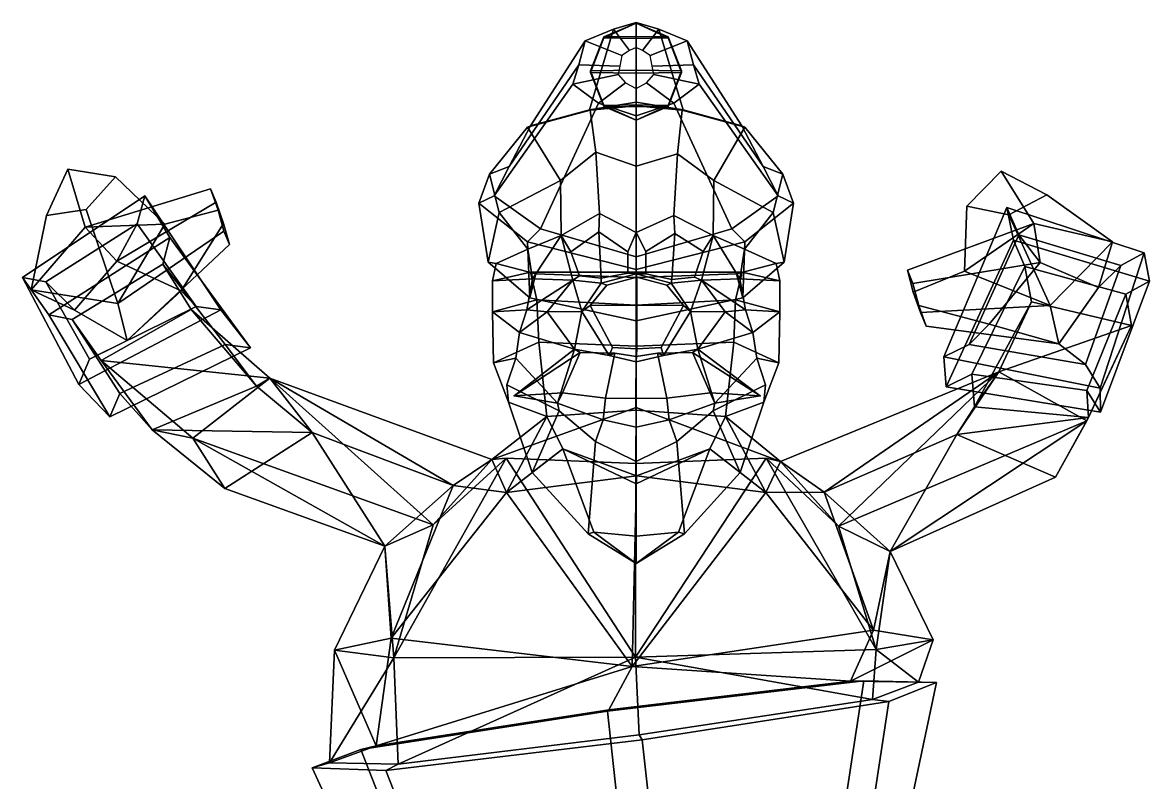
# Model space of a CAD drawing. Extents: x -261 to 215, y -164 to 349.
# Drawn here: x -260.9 to 215.3, y 27.6 to 349 of the extents above; entities that cross this region are included whole.
import ezdxf

# ---------------------------------------------------------------- set-up
doc = ezdxf.new("R2010")
doc.units = 0

msp = doc.modelspace()

# ---------------------------------------------------------------- linework, layer by layer
for p in [(-53.207054, 191.078064, 96.495125), (50.799515, 191.078064, 96.495125)]:
    msp.add_point(p)
for points in [[(-1.607491, 315.291687, 85.20903), (-1.635485, 348.95575, 23.570042), (-11.261992, 346.087585, 21.577217), (-21.395754, 311.979828, 78.552315)], [(-1.67733, 343.090424, -31.330803), (-1.677327, 348.654022, -46.427982), (-15.28622, 342.872681, -38.791862)], [(-15.28622, 342.872681, -38.791862), (-1.677327, 348.654022, -46.427982), (-15.286216, 342.437225, -53.713974)], [(-1.677327, 348.654022, -46.427982), (-1.677324, 342.219482, -61.175091), (-15.286216, 342.437225, -53.713974)], [(-1.687316, 338.394684, -36.929516), (-4.382738, 337.131561, -36.899464), (-11.261992, 346.087585, 21.577217), (-1.635485, 348.95575, 23.570042)], [(-1.687316, 338.394684, -36.929516), (-1.635485, 348.95575, 23.570042), (7.991022, 346.087585, 21.577219), (1.008106, 337.131561, -36.899464)], [(-1.67733, 343.090424, -31.330803), (11.931594, 342.872681, -38.791855), (-1.677327, 348.654022, -46.427982)], [(-1.677327, 348.654022, -46.427982), (11.931598, 342.437225, -53.71397), (-1.677324, 342.219482, -61.175091)], [(11.931594, 342.872681, -38.791855), (11.931598, 342.437225, -53.71397), (-1.677327, 348.654022, -46.427982)], [(-1.607491, 315.291687, 85.20903), (18.180769, 311.979828, 78.552322), (7.991022, 346.087585, 21.577219), (-1.635485, 348.95575, 23.570042)], [(-46.256058, 305.265472, 67.455788), (-21.395754, 311.979828, 78.552315), (-11.261992, 346.087585, 21.577217), (-23.192352, 341.173004, 18.162502)], [(-4.382738, 337.131561, -36.899464), (-7.723238, 334.967163, -36.847965), (-23.192352, 341.173004, 18.162502), (-11.261992, 346.087585, 21.577217)], [(-1.677332, 328.787781, -24.727221), (-1.67733, 343.090424, -31.330803), (-15.28622, 342.872681, -38.791862), (-20.923227, 328.479858, -35.278732)], [(-20.923227, 328.479858, -35.278732), (-15.28622, 342.872681, -38.791862), (-15.286216, 342.437225, -53.713974), (-20.923223, 327.864014, -56.38187)], [(-1.677332, 328.787781, -24.727221), (17.568565, 328.479858, -35.278725), (11.931594, 342.872681, -38.791855), (-1.67733, 343.090424, -31.330803)], [(1.008106, 337.131561, -36.899464), (7.991022, 346.087585, 21.577219), (19.921379, 341.172974, 18.162506), (4.348607, 334.967163, -36.847961)], [(43.041084, 305.265472, 67.455788), (19.921379, 341.172974, 18.162506), (7.991022, 346.087585, 21.577219), (18.180769, 311.979828, 78.552322)], [(17.568565, 328.479858, -35.278725), (17.568569, 327.864014, -56.381859), (11.931598, 342.437225, -53.71397), (11.931594, 342.872681, -38.791855)], [(-55.296593, 288.023102, 45.074879), (-46.256058, 305.265472, 67.455788), (-23.192352, 341.173004, 18.162502), (-25.870979, 331.050537, 11.129338)], [(-7.723238, 334.967163, -36.847965), (-8.473255, 330.509247, -36.741871), (-25.870979, 331.050537, 11.129338), (-23.192352, 341.173004, 18.162502)], [(-15.286216, 342.437225, -53.713974), (-1.677324, 342.219482, -61.175091), (-1.677322, 327.556091, -66.933403), (-20.923223, 327.864014, -56.38187)], [(11.931598, 342.437225, -53.71397), (17.568569, 327.864014, -56.381859), (-1.677322, 327.556091, -66.933403), (-1.677324, 342.219482, -61.175091)], [(4.348607, 334.967163, -36.847961), (19.921379, 341.172974, 18.162506), (22.600004, 331.050537, 11.129344), (5.09862, 330.509247, -36.741867)], [(52.081612, 288.023102, 45.074883), (22.600004, 331.050537, 11.129344), (19.921379, 341.172974, 18.162506), (43.041084, 305.265472, 67.455788)], [(-61.566532, 275.688202, 25.41848), (-55.296593, 288.023102, 45.074879), (-25.870979, 331.050537, 11.129338), (-28.323338, 322.885345, 5.456089)], [(-8.473255, 330.509247, -36.741871), (-9.159915, 326.9133, -36.656288), (-28.323338, 322.885345, 5.456089), (-25.870979, 331.050537, 11.129338)], [(-1.677332, 328.787781, -24.727221), (-20.923227, 328.479858, -35.278732), (-15.28622, 313.906647, -37.94656), (-1.67733, 314.124359, -30.4855)], [(-1.677332, 328.787781, -24.727221), (-1.67733, 314.124359, -30.4855), (11.931592, 313.906647, -37.946556), (17.568565, 328.479858, -35.278725)], [(5.09862, 330.509247, -36.741867), (22.600004, 331.050537, 11.129344), (25.052366, 322.885315, 5.456096), (5.785282, 326.9133, -36.656284)], [(58.351551, 275.688202, 25.418482), (25.052366, 322.885315, 5.456096), (22.600004, 331.050537, 11.129344), (52.081612, 288.023102, 45.074883)], [(-9.159915, 326.9133, -36.656288), (-6.158971, 323.398193, -36.572605), (-17.605677, 314.903625, -0.089629), (-28.323338, 322.885345, 5.456089)], [(-20.923227, 328.479858, -35.278732), (-20.923223, 327.864014, -56.38187), (-15.286216, 313.471191, -52.868675), (-15.28622, 313.906647, -37.94656)], [(-15.286216, 313.471191, -52.868675), (-20.923223, 327.864014, -56.38187), (-1.677322, 327.556091, -66.933403), (-1.677323, 313.253448, -60.329788)], [(11.931596, 313.471161, -52.868668), (-1.677323, 313.253448, -60.329788), (-1.677322, 327.556091, -66.933403), (17.568569, 327.864014, -56.381859)], [(5.785282, 326.9133, -36.656284), (25.052366, 322.885315, 5.456096), (14.334697, 314.903625, -0.089625), (2.784334, 323.398163, -36.572601)], [(17.568565, 328.479858, -35.278725), (11.931592, 313.906647, -37.946556), (11.931596, 313.471161, -52.868668), (17.568569, 327.864014, -56.381859)], [(-41.978619, 261.728729, 8.920166), (-61.566532, 275.688202, 25.41848), (-28.323338, 322.885345, 5.456089), (-17.605677, 314.903625, -0.089629)], [(-6.158971, 323.398193, -36.572605), (-1.687319, 321.03006, -36.516258), (-1.635491, 309.526459, -3.825747), (-17.605677, 314.903625, -0.089629)], [(2.784334, 323.398163, -36.572601), (14.334697, 314.903625, -0.089625), (-1.635491, 309.526459, -3.825747), (-1.687319, 321.03006, -36.516258)], [(38.76363, 261.728729, 8.920168), (14.334697, 314.903625, -0.089625), (25.052366, 322.885315, 5.456096), (58.351551, 275.688202, 25.418482)], [(-1.607494, 249.870544, -6.57262), (-41.978619, 261.728729, 8.920166), (-17.605677, 314.903625, -0.089629), (-1.635491, 309.526459, -3.825747)], [(-1.607491, 313.696472, 89.845932), (-1.607491, 315.291687, 85.20903), (-21.395754, 311.979828, 78.552315), (-21.00709, 311.903076, 83.95163)], [(-1.607494, 249.870544, -6.57262), (-1.635491, 309.526459, -3.825747), (14.334697, 314.903625, -0.089625), (38.76363, 261.728729, 8.920168)], [(-1.607491, 313.696472, 89.845932), (17.792105, 311.903076, 83.95163), (18.180769, 311.979828, 78.552322), (-1.607491, 315.291687, 85.20903)], [(-21.00709, 311.903076, 83.95163), (-21.395754, 311.979828, 78.552315), (-46.256058, 305.265472, 67.455788), (-47.498413, 304.684235, 72.757408)], [(-18.650265, 294.154938, 96.418343), (-21.00709, 311.903076, 83.95163), (-47.498413, 304.684235, 72.757408), (-33.591, 282.113525, 89.597176)], [(-1.607493, 288.25119, 103.65435), (-1.607491, 313.696472, 89.845932), (-21.00709, 311.903076, 83.95163), (-18.650265, 294.154938, 96.418343)], [(-1.67733, 314.124359, -30.4855), (-15.28622, 313.906647, -37.94656), (-1.677336, 307.689819, -45.232548)], [(-15.28622, 313.906647, -37.94656), (-15.286216, 313.471191, -52.868675), (-1.677336, 307.689819, -45.232548)], [(-1.677336, 307.689819, -45.232548), (-15.286216, 313.471191, -52.868675), (-1.677323, 313.253448, -60.329788)], [(-1.67733, 314.124359, -30.4855), (-1.677336, 307.689819, -45.232548), (11.931592, 313.906647, -37.946556)], [(11.931592, 313.906647, -37.946556), (-1.677336, 307.689819, -45.232548), (11.931596, 313.471161, -52.868668)], [(-1.677336, 307.689819, -45.232548), (-1.677323, 313.253448, -60.329788), (11.931596, 313.471161, -52.868668)], [(-1.607493, 288.25119, 103.65435), (15.839004, 293.448029, 96.80854), (17.792105, 311.903076, 83.95163), (-1.607491, 313.696472, 89.845932)], [(15.839004, 293.448029, 96.80854), (31.248055, 282.113525, 89.597183), (44.283432, 304.684235, 72.757408), (17.792105, 311.903076, 83.95163)], [(17.792105, 311.903076, 83.95163), (44.283432, 304.684235, 72.757408), (43.041084, 305.265472, 67.455788), (18.180769, 311.979828, 78.552322)], [(-47.498413, 304.684235, 72.757408), (-46.256058, 305.265472, 67.455788), (-55.296593, 288.023102, 45.074879), (-63.595272, 284.885712, 48.007202)], [(44.283432, 304.684235, 72.757408), (60.380287, 284.885712, 48.007202), (52.081612, 288.023102, 45.074883), (43.041084, 305.265472, 67.455788)], [(-33.591, 282.113525, 89.597176), (-47.498413, 304.684235, 72.757408), (-63.595272, 284.885712, 48.007202), (-59.548206, 268.586212, 75.290634)], [(31.248055, 282.113525, 89.597183), (56.333229, 268.586182, 75.290634), (60.380287, 284.885712, 48.007202), (44.283432, 304.684235, 72.757408)], [(-18.650265, 294.154938, 96.418343), (-33.591, 282.113525, 89.597176), (-33.29829, 258.851166, 93.899803), (-17.081573, 268.143036, 104.911102)], [(-1.607493, 288.25119, 103.65435), (-18.650265, 294.154938, 96.418343), (-17.081573, 268.143036, 104.911102), (-1.607494, 260.212097, 107.673866)], [(-1.607493, 288.25119, 103.65435), (-1.607494, 260.212097, 107.673866), (14.270308, 267.355713, 104.989143), (15.839004, 293.448029, 96.80854)], [(15.839004, 293.448029, 96.80854), (14.270308, 267.355713, 104.989143), (30.955339, 258.851166, 93.899803), (31.248055, 282.113525, 89.597183)], [(-250.772446, 267.370087, 190.5224), (-241.706635, 286.89502, 194.007141), (-234.457138, 262.474945, 129.805176), (-257.215027, 235.973236, 139.765213)], [(-234.067642, 269.937378, 206.698273), (-221.658844, 283.670807, 201.076935), (-241.706635, 286.89502, 194.007141), (-250.772446, 267.370087, 190.5224)], [(-221.658844, 283.670807, 201.076935), (-200.727966, 263.654938, 154.577103), (-234.457138, 262.474945, 129.805176), (-241.706635, 286.89502, 194.007141)], [(-63.595272, 284.885712, 48.007202), (-55.296593, 288.023102, 45.074879), (-61.566532, 275.688202, 25.41848), (-68.120956, 272.594635, 25.232134)], [(60.380287, 284.885712, 48.007202), (64.905983, 272.594635, 25.232136), (58.351551, 275.688202, 25.418482), (52.081612, 288.023102, 45.074883)], [(138.105606, 271.270111, 196.619034), (152.600128, 286.12149, 190.99437), (166.407867, 263.908936, 127.066765), (137.067917, 243.859528, 149.200165)], [(155.82338, 267.67749, 203.500778), (171.844696, 276.126007, 188.694031), (152.600128, 286.12149, 190.99437), (138.105606, 271.270111, 196.619034)], [(171.844696, 276.126007, 188.694031), (199.722305, 256.281494, 139.372635), (166.407867, 263.908936, 127.066765), (152.600128, 286.12149, 190.99437)], [(-234.067642, 269.937378, 206.698273), (-220.604095, 230.175842, 151.957748), (-200.727966, 263.654938, 154.577103), (-221.658844, 283.670807, 201.076935)], [(-59.548206, 268.586212, 75.290634), (-63.595272, 284.885712, 48.007202), (-68.120956, 272.594635, 25.232134), (-64.121628, 247.587646, 43.795376)], [(-47.382668, 253.053009, 78.003784), (-33.29829, 258.851166, 93.899803), (-33.591, 282.113525, 89.597176), (-59.548206, 268.586212, 75.290634)], [(44.167683, 253.053009, 78.003784), (56.333229, 268.586182, 75.290634), (31.248055, 282.113525, 89.597183), (30.955339, 258.851166, 93.899803)], [(56.333229, 268.586182, 75.290634), (60.906643, 247.587646, 43.79538), (64.905983, 272.594635, 25.232136), (60.380287, 284.885712, 48.007202)], [(-181.441071, 278.672424, 150.72084), (-179.028564, 273.043823, 139.320786), (-221.002762, 248.086121, 99.241692), (-234.457138, 262.474945, 129.805176)], [(-178.224945, 269.635925, 156.82724), (-181.441071, 278.672424, 150.72084), (-234.457138, 262.474945, 129.805176), (-200.727966, 263.654938, 154.577103)], [(-178.224945, 269.635925, 156.82724), (-175.926819, 263.959564, 145.405884), (-179.028564, 273.043823, 139.320786), (-181.441071, 278.672424, 150.72084)], [(-260.914673, 241.185974, 93.237396), (-209.190613, 275.658447, 94.024765), (-198.624069, 258.070068, 68.95565), (-249.844559, 225.339966, 66.34182)], [(-260.914673, 241.185974, 93.237396), (-251.092758, 239.303589, 98.690399), (-212.45665, 263.774719, 99.804138), (-209.190613, 275.658447, 94.024765)], [(-175.926819, 263.959564, 145.405884), (-193.914291, 235.437195, 114.631218), (-221.002762, 248.086121, 99.241692), (-179.028564, 273.043823, 139.320786)], [(-177.091705, 227.414154, 138.383118), (-209.190613, 275.658447, 94.024765), (-212.45665, 263.774719, 99.804138), (-187.590515, 228.870392, 132.891708)], [(-164.652054, 211.34314, 112.225159), (-198.624069, 258.070068, 68.95565), (-209.190613, 275.658447, 94.024765), (-177.091705, 227.414154, 138.383118)], [(-68.120956, 272.594635, 25.232134), (-61.566532, 275.688202, 25.41848), (-41.978619, 261.728729, 8.920166), (-47.507336, 256.268127, 7.583921)], [(-64.121628, 247.587646, 43.795376), (-68.120956, 272.594635, 25.232134), (-47.507336, 256.268127, 7.583921), (-46.612011, 232.552307, 22.223032)], [(64.905983, 272.594635, 25.232136), (44.292351, 256.268127, 7.583923), (38.76363, 261.728729, 8.920168), (58.351551, 275.688202, 25.418482)], [(60.906643, 247.587646, 43.79538), (43.397022, 232.552307, 22.223034), (44.292351, 256.268127, 7.583923), (64.905983, 272.594635, 25.232136)], [(155.82338, 267.67749, 203.500778), (173.251831, 229.250549, 148.926102), (199.722305, 256.281494, 139.372635), (171.844696, 276.126007, 188.694031)], [(-234.067642, 269.937378, 206.698273), (-250.772446, 267.370087, 190.5224), (-257.215027, 235.973236, 139.765213), (-220.604095, 230.175842, 151.957748)], [(-175.852051, 260.690399, 162.742264), (-178.224945, 269.635925, 156.82724), (-200.727966, 263.654938, 154.577103), (-220.604095, 230.175842, 151.957748)], [(-175.852051, 260.690399, 162.742264), (-173.442993, 255.040894, 151.306839), (-175.926819, 263.959564, 145.405884), (-178.224945, 269.635925, 156.82724)], [(-59.548206, 268.586212, 75.290634), (-64.121628, 247.587646, 43.795376), (-60.816082, 247.019226, 42.180279), (-47.382668, 253.053009, 78.003784)], [(-17.340424, 260.410583, 104.469688), (-17.081573, 268.143036, 104.911102), (-33.29829, 258.851166, 93.899803), (-29.277555, 252.04187, 94.654114)], [(-17.340424, 260.410583, 104.469688), (-5.192549, 252.038696, 106.095718), (-1.607494, 260.212097, 107.673866), (-17.081573, 268.143036, 104.911102)], [(14.77718, 259.715454, 104.268639), (14.270308, 267.355713, 104.989143), (-1.607494, 260.212097, 107.673866), (2.430698, 252.157959, 106.276031)], [(14.77718, 259.715454, 104.268639), (26.696524, 252.161377, 92.15062), (30.955339, 258.851166, 93.899803), (14.270308, 267.355713, 104.989143)], [(56.333229, 268.586182, 75.290634), (44.167683, 253.053009, 78.003784), (57.601105, 247.019226, 42.180279), (60.906643, 247.587646, 43.79538)], [(129.329193, 194.915771, 97.83857), (128.415451, 207.620972, 128.416412), (155.075546, 270.792114, 103.433228), (157.858353, 256.898254, 74.301117)], [(128.415451, 207.620972, 128.416412), (139.044449, 212.840088, 126.904282), (160.103943, 259.174683, 108.437424), (155.075546, 270.792114, 103.433228)], [(155.82338, 267.67749, 203.500778), (138.105606, 271.270111, 196.619034), (137.067917, 243.859528, 149.200165), (173.251831, 229.250549, 148.926102)], [(212.978424, 251.593079, 115.391624), (215.273788, 239.606323, 84.600967), (157.858353, 256.898254, 74.301117), (155.075546, 270.792114, 103.433228)], [(212.978424, 251.593079, 115.391624), (155.075546, 270.792114, 103.433228), (160.103943, 259.174683, 108.437424), (203.1073, 246.152283, 117.037018)], [(-257.215027, 235.973236, 139.765213), (-234.457138, 262.474945, 129.805176), (-221.002762, 248.086121, 99.241692), (-238.923248, 227.390778, 105.703262)], [(-238.923248, 227.390778, 105.703262), (-221.002762, 248.086121, 99.241692), (-212.45665, 263.774719, 99.804138), (-251.092758, 239.303589, 98.690399)], [(-193.914291, 235.437195, 114.631218), (-187.590515, 228.870392, 132.891708), (-212.45665, 263.774719, 99.804138), (-221.002762, 248.086121, 99.241692)], [(-173.442993, 255.040894, 151.306839), (-216.640396, 214.551147, 119.91449), (-193.914291, 235.437195, 114.631218), (-175.926819, 263.959564, 145.405884)], [(112.983742, 244.278015, 143.529404), (166.407867, 263.908936, 127.066765), (169.045822, 247.50238, 98.170532), (115.3228, 238.624725, 132.126297)], [(115.428856, 234.982056, 149.603577), (137.067917, 243.859528, 149.200165), (166.407867, 263.908936, 127.066765), (112.983742, 244.278015, 143.529404)], [(199.722305, 256.281494, 139.372635), (193.802719, 236.969604, 110.076721), (169.045822, 247.50238, 98.170532), (166.407867, 263.908936, 127.066765)], [(-249.844559, 225.339966, 66.34182), (-198.624069, 258.070068, 68.95565), (-201.67067, 246.716125, 74.509766), (-239.888657, 223.394135, 71.892151)], [(-175.852051, 260.690399, 162.742264), (-220.604095, 230.175842, 151.957748), (-216.640396, 214.551147, 119.91449), (-173.442993, 255.040894, 151.306839)], [(-164.652054, 211.34314, 112.225159), (-175.348892, 212.790466, 106.65226), (-201.67067, 246.716125, 74.509766), (-198.624069, 258.070068, 68.95565)], [(-47.507336, 256.268127, 7.583921), (-41.978619, 261.728729, 8.920166), (-1.607494, 249.870544, -6.57262), (-1.607494, 244.505341, -8.810516)], [(-45.409916, 240.57196, 78.655991), (-33.29829, 258.851166, 93.899803), (-47.382668, 253.053009, 78.003784)], [(-28.368025, 240.011353, 98.549278), (-33.29829, 258.851166, 93.899803), (-45.409916, 240.57196, 78.655991)], [(-25.530554, 241.852051, 97.547935), (-29.277555, 252.04187, 94.654114), (-33.29829, 258.851166, 93.899803), (-28.368025, 240.011353, 98.549278)], [(-16.441067, 240.91748, 102.64016), (-17.340424, 260.410583, 104.469688), (-29.277555, 252.04187, 94.654114), (-25.530554, 241.852051, 97.547935)], [(-5.192549, 252.038696, 106.095718), (-17.340424, 260.410583, 104.469688), (-16.441067, 240.91748, 102.64016), (-5.192549, 242.921448, 106.939919)], [(-5.192549, 242.921448, 106.939919), (-1.607494, 242.674011, 110.144325), (-1.607494, 260.212097, 107.673866), (-5.192549, 252.038696, 106.095718)], [(44.292351, 256.268127, 7.583923), (-1.607494, 244.505341, -8.810516), (-1.607494, 249.870544, -6.57262), (38.76363, 261.728729, 8.920168)], [(2.430698, 242.653351, 107.318275), (2.430698, 252.157959, 106.276031), (-1.607494, 260.212097, 107.673866), (-1.607494, 242.674011, 110.144325)], [(2.430698, 252.157959, 106.276031), (2.430698, 242.653351, 107.318275), (13.460166, 240.305115, 102.009949), (14.77718, 259.715454, 104.268639)], [(13.460166, 240.305115, 102.009949), (23.02249, 241.301147, 95.723228), (26.696524, 252.161377, 92.15062), (14.77718, 259.715454, 104.268639)], [(23.02249, 241.301147, 95.723228), (26.025074, 240.011353, 98.549278), (30.955339, 258.851166, 93.899803), (26.696524, 252.161377, 92.15062)], [(26.025074, 240.011353, 98.549278), (42.194927, 240.57196, 78.655991), (30.955339, 258.851166, 93.899803)], [(42.194927, 240.57196, 78.655991), (44.167683, 253.053009, 78.003784), (30.955339, 258.851166, 93.899803)], [(147.562515, 221.404846, 108.14222), (169.045822, 247.50238, 98.170532), (160.103943, 259.174683, 108.437424), (139.044449, 212.840088, 126.904282)], [(193.802719, 236.969604, 110.076721), (203.1073, 246.152283, 117.037018), (160.103943, 259.174683, 108.437424), (169.045822, 247.50238, 98.170532)], [(-47.382668, 253.053009, 78.003784), (-60.816082, 247.019226, 42.180279), (-62.320492, 239.755798, 42.462151), (-45.409916, 240.57196, 78.655991)], [(-46.612011, 232.552307, 22.223032), (-47.507336, 256.268127, 7.583921), (-1.607494, 244.505341, -8.810516), (-1.607496, 222.74881, 5.054712)], [(43.397022, 232.552307, 22.223034), (-1.607496, 222.74881, 5.054712), (-1.607494, 244.505341, -8.810516), (44.292351, 256.268127, 7.583923)], [(44.167683, 253.053009, 78.003784), (42.194927, 240.57196, 78.655991), (59.105507, 239.755798, 42.462151), (57.601105, 247.019226, 42.180279)], [(129.329193, 194.915771, 97.83857), (157.858353, 256.898254, 74.301117), (162.586411, 245.77301, 79.088295), (140.163742, 200.194275, 96.314072)], [(215.273788, 239.606323, 84.600967), (205.273285, 234.050781, 86.285583), (162.586411, 245.77301, 79.088295), (157.858353, 256.898254, 74.301117)], [(173.251831, 229.250549, 148.926102), (176.97995, 213.157959, 119.986633), (193.802719, 236.969604, 110.076721), (199.722305, 256.281494, 139.372635)], [(194.447159, 194.395172, 138.527847), (212.978424, 251.593079, 115.391624), (203.1073, 246.152283, 117.037018), (188.233963, 204.302734, 134.150284)], [(194.641937, 184.257996, 105.895721), (215.273788, 239.606323, 84.600967), (212.978424, 251.593079, 115.391624), (194.447159, 194.395172, 138.527847)], [(-239.888657, 223.394135, 71.892151), (-201.67067, 246.716125, 74.509766), (-189.61937, 227.656189, 46.247921), (-227.669678, 206.043518, 42.666447)], [(-189.61937, 227.656189, 46.247921), (-201.67067, 246.716125, 74.509766), (-175.348892, 212.790466, 106.65226), (-161.998383, 195.253967, 78.035965)], [(-64.121628, 247.587646, 43.795376), (-46.612011, 232.552307, 22.223032), (-44.025879, 242.679749, 16.649319), (-60.816082, 247.019226, 42.180279)], [(-62.342274, 226.56189, 44.641083), (-62.320492, 239.755798, 42.462151), (-46.338242, 243.435181, 12.67251), (-43.593464, 231.738129, 11.188781)], [(-62.320492, 239.755798, 42.462151), (-60.816082, 247.019226, 42.180279), (-44.025879, 242.679749, 16.649319), (-46.338242, 243.435181, 12.67251)], [(-46.338242, 243.435181, 12.67251), (-44.025879, 242.679749, 16.649319), (-1.607494, 241.091125, -0.101301), (-1.607494, 243.361023, -2.405132)], [(-43.593464, 231.738129, 11.188781), (-46.338242, 243.435181, 12.67251), (-1.607494, 243.361023, -2.405132), (-1.607494, 229.484802, -0.945824)], [(-16.441067, 240.91748, 102.64016), (-16.408175, 238.730438, 104.835991), (-1.607494, 242.674011, 110.144325), (-5.192549, 242.921448, 106.939919)], [(43.123253, 243.435181, 12.67251), (-1.607494, 243.361023, -2.405132), (-1.607494, 241.091125, -0.101301), (40.810898, 242.679718, 16.649319)], [(40.378479, 231.738129, 11.188781), (-1.607494, 229.484802, -0.945824), (-1.607494, 243.361023, -2.405132), (43.123253, 243.435181, 12.67251)], [(59.127293, 226.56189, 44.641083), (40.378479, 231.738129, 11.188781), (43.123253, 243.435181, 12.67251), (59.105507, 239.755798, 42.462151)], [(60.906643, 247.587646, 43.79538), (57.601105, 247.019226, 42.180279), (40.810898, 242.679718, 16.649319), (43.397022, 232.552307, 22.223034)], [(59.105507, 239.755798, 42.462151), (43.123253, 243.435181, 12.67251), (40.810898, 242.679718, 16.649319), (57.601105, 247.019226, 42.180279)], [(115.428856, 234.982056, 149.603577), (112.983742, 244.278015, 143.529404), (115.3228, 238.624725, 132.126297), (117.889137, 229.360229, 138.188995)], [(117.889137, 229.360229, 138.188995), (115.3228, 238.624725, 132.126297), (169.045822, 247.50238, 98.170532), (147.562515, 221.404846, 108.14222)], [(118.502647, 226.2724, 155.547897), (173.251831, 229.250549, 148.926102), (137.067917, 243.859528, 149.200165), (115.428856, 234.982056, 149.603577)], [(165.360199, 230.799072, 46.296021), (141.384445, 186.402954, 62.952923), (140.163742, 200.194275, 96.314072), (162.586411, 245.77301, 79.088295)], [(205.273285, 234.050781, 86.285583), (207.635483, 220.852997, 52.748619), (165.360199, 230.799072, 46.296021), (162.586411, 245.77301, 79.088295)], [(176.97995, 213.157959, 119.986633), (188.233963, 204.302734, 134.150284), (203.1073, 246.152283, 117.037018), (193.802719, 236.969604, 110.076721)], [(-224.005936, 182.155212, 103.891998), (-237.121796, 195.838409, 132.324356), (-260.914673, 241.185974, 93.237396), (-249.844559, 225.339966, 66.34182)], [(-237.121796, 195.838409, 132.324356), (-232.549271, 206.552948, 127.828026), (-251.092758, 239.303589, 98.690399), (-260.914673, 241.185974, 93.237396)], [(-216.640396, 214.551147, 119.91449), (-238.923248, 227.390778, 105.703262), (-251.092758, 239.303589, 98.690399), (-232.549271, 206.552948, 127.828026)], [(-45.409916, 240.57196, 78.655991), (-62.320492, 239.755798, 42.462151), (-62.342274, 226.56189, 44.641083), (-47.851685, 227.472778, 78.504814)], [(-47.851685, 227.472778, 78.504814), (-28.368025, 240.011353, 98.549278), (-45.409916, 240.57196, 78.655991)], [(-39.197708, 226.656067, 101.72583), (-28.368025, 240.011353, 98.549278), (-47.851685, 227.472778, 78.504814)], [(-46.612011, 232.552307, 22.223032), (-1.607496, 222.74881, 5.054712), (-1.607494, 241.091125, -0.101301), (-44.025879, 242.679749, 16.649319)], [(-39.197708, 226.656067, 101.72583), (-24.56595, 226.809387, 104.760262), (-28.368025, 240.011353, 98.549278)], [(-16.441067, 240.91748, 102.64016), (-25.530554, 241.852051, 97.547935), (-28.368025, 240.011353, 98.549278), (-16.408175, 238.730438, 104.835991)], [(-24.56595, 226.809387, 104.760262), (-16.408175, 238.730438, 104.835991), (-28.368025, 240.011353, 98.549278)], [(-21.048315, 229.289063, 122.216965), (-13.971986, 237.853394, 121.01963), (-16.408175, 238.730438, 104.835991), (-24.56595, 226.809387, 104.760262)], [(-1.349112, 229.470764, 128.666168), (-1.349112, 241.287659, 124.536148), (-13.971986, 237.853394, 121.01963), (-21.048315, 229.289063, 122.216965)], [(-1.349112, 241.287659, 124.536148), (-1.607494, 242.674011, 110.144325), (-16.408175, 238.730438, 104.835991), (-13.971986, 237.853394, 121.01963)], [(43.397022, 232.552307, 22.223034), (40.810898, 242.679718, 16.649319), (-1.607494, 241.091125, -0.101301), (-1.607496, 222.74881, 5.054712)], [(-1.349112, 241.287659, 124.536148), (11.273761, 237.853394, 121.01963), (13.193185, 238.730438, 104.835991), (-1.607494, 242.674011, 110.144325)], [(13.460166, 240.305115, 102.009949), (2.430698, 242.653351, 107.318275), (-1.607494, 242.674011, 110.144325), (13.193185, 238.730438, 104.835991)], [(-1.349112, 229.470764, 128.666168), (18.350088, 229.289063, 122.216965), (11.273761, 237.853394, 121.01963), (-1.349112, 241.287659, 124.536148)], [(18.350088, 229.289063, 122.216965), (21.350962, 226.809387, 104.760262), (13.193185, 238.730438, 104.835991), (11.273761, 237.853394, 121.01963)], [(13.460166, 240.305115, 102.009949), (13.193185, 238.730438, 104.835991), (26.025074, 240.011353, 98.549278), (23.02249, 241.301147, 95.723228)], [(21.350962, 226.809387, 104.760262), (26.025074, 240.011353, 98.549278), (13.193185, 238.730438, 104.835991)], [(35.982723, 226.656067, 101.72583), (26.025074, 240.011353, 98.549278), (21.350962, 226.809387, 104.760262)], [(44.636703, 227.472778, 78.504814), (42.194927, 240.57196, 78.655991), (26.025074, 240.011353, 98.549278)], [(35.982723, 226.656067, 101.72583), (44.636703, 227.472778, 78.504814), (26.025074, 240.011353, 98.549278)], [(42.194927, 240.57196, 78.655991), (44.636703, 227.472778, 78.504814), (59.127293, 226.56189, 44.641083), (59.105507, 239.755798, 42.462151)], [(194.641937, 184.257996, 105.895721), (188.876816, 193.424072, 101.844826), (205.273285, 234.050781, 86.285583), (215.273788, 239.606323, 84.600967)], [(-220.604095, 230.175842, 151.957748), (-257.215027, 235.973236, 139.765213), (-238.923248, 227.390778, 105.703262), (-216.640396, 214.551147, 119.91449)], [(-216.640396, 214.551147, 119.91449), (-232.549271, 206.552948, 127.828026), (-187.590515, 228.870392, 132.891708), (-193.914291, 235.437195, 114.631218)], [(118.502647, 226.2724, 155.547897), (115.428856, 234.982056, 149.603577), (117.889137, 229.360229, 138.188995), (120.859703, 220.605408, 144.110306)], [(189.559402, 181.87323, 67.543221), (207.635483, 220.852997, 52.748619), (205.273285, 234.050781, 86.285583), (188.876816, 193.424072, 101.844826)], [(-237.121796, 195.838409, 132.324356), (-177.091705, 227.414154, 138.383118), (-187.590515, 228.870392, 132.891708), (-232.549271, 206.552948, 127.828026)], [(-61.905918, 205.007629, 46.003769), (-62.342274, 226.56189, 44.641083), (-43.593464, 231.738129, 11.188781), (-42.800747, 213.750458, 14.099627)], [(-42.800747, 213.750458, 14.099627), (-43.593464, 231.738129, 11.188781), (-1.607494, 229.484802, -0.945824), (-1.607494, 212.124756, 3.485335)], [(-11.623986, 211.541077, 117.381271), (-21.048315, 229.289063, 122.216965), (-24.56595, 226.809387, 104.760262), (-13.073955, 208.222351, 104.511536)], [(-1.349112, 211.019592, 122.611298), (-1.349112, 229.470764, 128.666168), (-21.048315, 229.289063, 122.216965), (-11.623986, 211.541077, 117.381271)], [(39.585762, 213.750458, 14.099627), (-1.607494, 212.124756, 3.485335), (-1.607494, 229.484802, -0.945824), (40.378479, 231.738129, 11.188781)], [(-1.349112, 211.019592, 122.611298), (8.925763, 211.541077, 117.381271), (18.350088, 229.289063, 122.216965), (-1.349112, 229.470764, 128.666168)], [(8.925763, 211.541077, 117.381271), (9.858967, 208.222351, 104.511536), (21.350962, 226.809387, 104.760262), (18.350088, 229.289063, 122.216965)], [(58.690941, 205.007629, 46.003769), (39.585762, 213.750458, 14.099627), (40.378479, 231.738129, 11.188781), (59.127293, 226.56189, 44.641083)], [(120.859703, 220.605408, 144.110306), (117.889137, 229.360229, 138.188995), (147.562515, 221.404846, 108.14222), (176.97995, 213.157959, 119.986633)], [(118.502647, 226.2724, 155.547897), (120.859703, 220.605408, 144.110306), (176.97995, 213.157959, 119.986633), (173.251831, 229.250549, 148.926102)], [(141.384445, 186.402954, 62.952923), (165.360199, 230.799072, 46.296021), (151.628845, 201.187134, 4.759647)], [(207.635483, 220.852997, 52.748619), (151.628845, 201.187134, 4.759647), (165.360199, 230.799072, 46.296021)], [(-224.005936, 182.155212, 103.891998), (-249.844559, 225.339966, 66.34182), (-239.888657, 223.394135, 71.892151), (-219.759903, 192.072937, 99.735992)], [(-224.005936, 182.155212, 103.891998), (-164.652054, 211.34314, 112.225159), (-177.091705, 227.414154, 138.383118), (-237.121796, 195.838409, 132.324356)], [(-227.669678, 206.043518, 42.666447), (-189.61937, 227.656189, 46.247921), (-156.391251, 198.621399, 16.817791)], [(-161.998383, 195.253967, 78.035965), (-156.391251, 198.621399, 16.817791), (-189.61937, 227.656189, 46.247921)], [(-47.851685, 227.472778, 78.504814), (-62.342274, 226.56189, 44.641083), (-50.917759, 217.949402, 77.948036)], [(-52.523502, 207.019531, 78.12674), (-50.917759, 217.949402, 77.948036), (-62.342274, 226.56189, 44.641083), (-61.905918, 205.007629, 46.003769)], [(-50.917759, 217.949402, 77.948036), (-39.197708, 226.656067, 101.72583), (-47.851685, 227.472778, 78.504814)], [(-27.70109, 210.842712, 98.608398), (-39.197708, 226.656067, 101.72583), (-50.917759, 217.949402, 77.948036)], [(-27.70109, 210.842712, 98.608398), (-24.56595, 226.809387, 104.760262), (-39.197708, 226.656067, 101.72583)], [(-13.073955, 208.222351, 104.511536), (-24.56595, 226.809387, 104.760262), (-27.70109, 210.842712, 98.608398)], [(9.858967, 208.222351, 104.511536), (24.486101, 210.842712, 98.608398), (21.350962, 226.809387, 104.760262)], [(24.486101, 210.842712, 98.608398), (35.982723, 226.656067, 101.72583), (21.350962, 226.809387, 104.760262)], [(24.486101, 210.842712, 98.608398), (47.702778, 217.949402, 77.948036), (35.982723, 226.656067, 101.72583)], [(47.702778, 217.949402, 77.948036), (44.636703, 227.472778, 78.504814), (35.982723, 226.656067, 101.72583)], [(44.636703, 227.472778, 78.504814), (47.702778, 217.949402, 77.948036), (59.127293, 226.56189, 44.641083)], [(49.308521, 207.019531, 78.12674), (58.690941, 205.007629, 46.003769), (59.127293, 226.56189, 44.641083), (47.702778, 217.949402, 77.948036)], [(-206.180298, 176.698242, 69.908142), (-219.759903, 192.072937, 99.735992), (-239.888657, 223.394135, 71.892151), (-227.669678, 206.043518, 42.666447)], [(176.97995, 213.157959, 119.986633), (147.562515, 221.404846, 108.14222), (139.044449, 212.840088, 126.904282), (188.233963, 204.302734, 134.150284)], [(207.635483, 220.852997, 52.748619), (188.830475, 180.570007, -4.622372), (151.628845, 201.187134, 4.759647)], [(189.559402, 181.87323, 67.543221), (188.830475, 180.570007, -4.622372), (207.635483, 220.852997, 52.748619)], [(-52.523502, 207.019531, 78.12674), (-34.809097, 188.016754, 104.917747), (-27.70109, 210.842712, 98.608398), (-50.917759, 217.949402, 77.948036)], [(49.308521, 207.019531, 78.12674), (47.702778, 217.949402, 77.948036), (24.486101, 210.842712, 98.608398), (31.594109, 188.016754, 104.917747)], [(-224.005936, 182.155212, 103.891998), (-219.759903, 192.072937, 99.735992), (-175.348892, 212.790466, 106.65226), (-164.652054, 211.34314, 112.225159)], [(-161.998383, 195.253967, 78.035965), (-175.348892, 212.790466, 106.65226), (-219.759903, 192.072937, 99.735992), (-206.180298, 176.698242, 69.908142)], [(-55.577377, 188.395966, 50.112881), (-61.905918, 205.007629, 46.003769), (-42.800747, 213.750458, 14.099627), (-39.401382, 182.370697, 31.855993)], [(-25.3349, 209.422058, 112.608627), (-27.70109, 210.842712, 98.608398), (-53.207054, 191.078064, 96.495125)], [(-53.207054, 191.078064, 96.495125), (-27.70109, 210.842712, 98.608398), (-34.809097, 188.016754, 104.917747)], [(-39.401382, 182.370697, 31.855993), (-42.800747, 213.750458, 14.099627), (-1.607494, 212.124756, 3.485335), (-1.710917, 185.092712, 8.88728)], [(-25.3349, 209.422058, 112.608627), (-10.637528, 209.15979, 112.725739), (-13.073955, 208.222351, 104.511536), (-27.70109, 210.842712, 98.608398)], [(-1.349112, 211.019592, 122.611298), (-11.623986, 211.541077, 117.381271), (-13.073955, 208.222351, 104.511536), (-1.607494, 205.434998, 110.43103)], [(36.08268, 182.370697, 31.855993), (-1.710917, 185.092712, 8.88728), (-1.607494, 212.124756, 3.485335), (39.585762, 213.750458, 14.099627)], [(-1.349112, 211.019592, 122.611298), (-1.607494, 205.434998, 110.43103), (9.858967, 208.222351, 104.511536), (8.925763, 211.541077, 117.381271)], [(22.119911, 209.422058, 112.608627), (24.486101, 210.842712, 98.608398), (9.858967, 208.222351, 104.511536), (7.422541, 209.15979, 112.725739)], [(22.119911, 209.422058, 112.608627), (50.799515, 191.078064, 96.495125), (24.486101, 210.842712, 98.608398)], [(50.799515, 191.078064, 96.495125), (31.594109, 188.016754, 104.917747), (24.486101, 210.842712, 98.608398)], [(52.362392, 188.395966, 50.112881), (36.08268, 182.370697, 31.855993), (39.585762, 213.750458, 14.099627), (58.690941, 205.007629, 46.003769)], [(194.447159, 194.395172, 138.527847), (188.233963, 204.302734, 134.150284), (139.044449, 212.840088, 126.904282), (128.415451, 207.620972, 128.416412)], [(-227.669678, 206.043518, 42.666447), (-156.391251, 198.621399, 16.817791), (-188.999969, 173.170898, 7.858655)], [(-206.180298, 176.698242, 69.908142), (-227.669678, 206.043518, 42.666447), (-188.999969, 173.170898, 7.858655)], [(-55.577377, 188.395966, 50.112881), (-56.246727, 195.761444, 81.29702), (-52.523502, 207.019531, 78.12674), (-61.905918, 205.007629, 46.003769)], [(-52.523502, 207.019531, 78.12674), (-56.246727, 195.761444, 81.29702), (-34.125927, 184.795013, 95.906563), (-34.809097, 188.016754, 104.917747)], [(-32.812099, 192.373352, 115.00264), (-25.3349, 209.422058, 112.608627), (-53.207054, 191.078064, 96.495125)], [(-10.637528, 209.15979, 112.725739), (-25.3349, 209.422058, 112.608627), (-32.812099, 192.373352, 115.00264), (-14.598481, 190.182037, 123.670204)], [(-14.598481, 190.182037, 123.670204), (-1.607494, 189.978577, 124.353912), (-1.607494, 207.745789, 115.474304), (-10.637528, 209.15979, 112.725739)], [(-1.607494, 207.745789, 115.474304), (-1.607494, 205.434998, 110.43103), (-13.073955, 208.222351, 104.511536), (-10.637528, 209.15979, 112.725739)], [(11.383492, 190.182037, 123.670204), (7.422541, 209.15979, 112.725739), (-1.607494, 207.745789, 115.474304), (-1.607494, 189.978577, 124.353912)], [(-1.607494, 207.745789, 115.474304), (7.422541, 209.15979, 112.725739), (9.858967, 208.222351, 104.511536), (-1.607494, 205.434998, 110.43103)], [(7.422541, 209.15979, 112.725739), (11.383492, 190.182037, 123.670204), (29.597113, 192.373352, 115.00264), (22.119911, 209.422058, 112.608627)], [(29.597113, 192.373352, 115.00264), (50.799515, 191.078064, 96.495125), (22.119911, 209.422058, 112.608627)], [(49.308521, 207.019531, 78.12674), (31.594109, 188.016754, 104.917747), (30.910938, 184.795013, 95.906563), (53.03175, 195.761444, 81.29702)], [(52.362392, 188.395966, 50.112881), (58.690941, 205.007629, 46.003769), (49.308521, 207.019531, 78.12674), (53.03175, 195.761444, 81.29702)], [(194.641937, 184.257996, 105.895721), (194.447159, 194.395172, 138.527847), (128.415451, 207.620972, 128.416412), (129.329193, 194.915771, 97.83857)], [(77.795975, 150.351807, 48.151585), (151.628845, 201.187134, 4.759647), (59.324776, 163.358582, 1.588909)], [(83.864571, 136.01123, -28.075499), (59.324776, 163.358582, 1.588909), (151.628845, 201.187134, 4.759647)], [(77.795975, 150.351807, 48.151585), (133.86145, 174.791504, 47.035889), (151.628845, 201.187134, 4.759647)], [(83.864571, 136.01123, -28.075499), (151.628845, 201.187134, 4.759647), (188.830475, 180.570007, -4.622372)], [(194.641937, 184.257996, 105.895721), (129.329193, 194.915771, 97.83857), (140.163742, 200.194275, 96.314072), (188.876816, 193.424072, 101.844826)], [(141.384445, 186.402954, 62.952923), (151.628845, 201.187134, 4.759647), (133.86145, 174.791504, 47.035889)], [(141.384445, 186.402954, 62.952923), (189.559402, 181.87323, 67.543221), (188.876816, 193.424072, 101.844826), (140.163742, 200.194275, 96.314072)], [(-206.180298, 176.698242, 69.908142), (-138.518799, 175.597595, 58.809826), (-161.998383, 195.253967, 78.035965)], [(-87.346901, 136.613831, -27.828817), (-188.999969, 173.170898, 7.858655), (-156.391251, 198.621399, 16.817791)], [(-161.998383, 195.253967, 78.035965), (-138.518799, 175.597595, 58.809826), (-156.391251, 198.621399, 16.817791)], [(-78.962326, 153.118103, 48.446587), (-62.614246, 164.225403, 1.122001), (-156.391251, 198.621399, 16.817791)], [(-78.962326, 153.118103, 48.446587), (-156.391251, 198.621399, 16.817791), (-138.518799, 175.597595, 58.809826)], [(-87.346901, 136.613831, -27.828817), (-156.391251, 198.621399, 16.817791), (-62.614246, 164.225403, 1.122001)], [(-34.125927, 184.795013, 95.906563), (-56.246727, 195.761444, 81.29702), (-55.577377, 188.395966, 50.112881), (-45.49931, 158.748505, 66.107307)], [(30.910938, 184.795013, 95.906563), (42.284325, 158.748505, 66.107307), (52.362392, 188.395966, 50.112881), (53.03175, 195.761444, 81.29702)], [(-34.809097, 188.016754, 104.917747), (-32.812099, 192.373352, 115.00264), (-53.207054, 191.078064, 96.495125)], [(-14.598481, 190.182037, 123.670204), (-32.812099, 192.373352, 115.00264), (-34.809097, 188.016754, 104.917747), (-15.600108, 180.882996, 113.76458)], [(11.383492, 190.182037, 123.670204), (12.385119, 180.882996, 113.76458), (31.594109, 188.016754, 104.917747), (29.597113, 192.373352, 115.00264)], [(31.594109, 188.016754, 104.917747), (50.799515, 191.078064, 96.495125), (29.597113, 192.373352, 115.00264)], [(-1.678429, 186.223999, 5.078217), (-1.694841, 162.554443, -46.094997), (-56.539932, 164.689636, -36.493587), (-62.614246, 164.225403, 1.122001)], [(-1.678429, 186.223999, 5.078217), (-62.614246, 164.225403, 1.122001), (-39.401382, 182.370697, 31.855993), (-1.710917, 185.092712, 8.88728)], [(-45.49931, 158.748505, 66.107307), (-55.577377, 188.395966, 50.112881), (-39.401382, 182.370697, 31.855993), (-32.662834, 168.685516, 60.032959)], [(-18.782404, 171.731506, 115.812431), (-15.600108, 180.882996, 113.76458), (-34.809097, 188.016754, 104.917747), (-34.125927, 184.795013, 95.906563)], [(-1.607494, 189.978577, 124.353912), (-14.598481, 190.182037, 123.670204), (-15.600108, 180.882996, 113.76458), (-1.607494, 177.916199, 119.235947)], [(-1.710917, 185.092712, 8.88728), (36.08268, 182.370697, 31.855993), (59.324776, 163.358582, 1.588909), (-1.678429, 186.223999, 5.078217)], [(-1.678429, 186.223999, 5.078217), (59.324776, 163.358582, 1.588909), (53.277077, 164.689636, -36.493587), (-1.694841, 162.554443, -46.094997)], [(-1.607494, 189.978577, 124.353912), (-1.607494, 177.916199, 119.235947), (12.385119, 180.882996, 113.76458), (11.383492, 190.182037, 123.670204)], [(15.567412, 171.731506, 115.812431), (30.910938, 184.795013, 95.906563), (31.594109, 188.016754, 104.917747), (12.385119, 180.882996, 113.76458)], [(42.284325, 158.748505, 66.107307), (29.524624, 168.685516, 60.032959), (36.08268, 182.370697, 31.855993), (52.362392, 188.395966, 50.112881)], [(189.559402, 181.87323, 67.543221), (141.384445, 186.402954, 62.952923), (133.86145, 174.791504, 47.035889)], [(-62.614246, 164.225403, 1.122001), (-56.384747, 150.229858, 59.291286), (-39.401382, 182.370697, 31.855993)], [(-56.384747, 150.229858, 59.291286), (-32.662834, 168.685516, 60.032959), (-39.401382, 182.370697, 31.855993)], [(-21.967529, 132.746948, 97.859222), (-18.782404, 171.731506, 115.812431), (-34.125927, 184.795013, 95.906563), (-45.49931, 158.748505, 66.107307)], [(18.752539, 132.746948, 97.859222), (42.284325, 158.748505, 66.107307), (30.910938, 184.795013, 95.906563), (15.567412, 171.731506, 115.812431)], [(53.165054, 150.229858, 59.291286), (36.08268, 182.370697, 31.855993), (29.524624, 168.685516, 60.032959)], [(59.324776, 163.358582, 1.588909), (36.08268, 182.370697, 31.855993), (53.165054, 150.229858, 59.291286)], [(189.559402, 181.87323, 67.543221), (133.86145, 174.791504, 47.035889), (175.636032, 156.73877, 31.183369)], [(189.559402, 181.87323, 67.543221), (175.636032, 156.73877, 31.183369), (188.830475, 180.570007, -4.622372)], [(-206.180298, 176.698242, 69.908142), (-175.459274, 151.967804, 43.443748), (-138.518799, 175.597595, 58.809826)], [(-206.180298, 176.698242, 69.908142), (-188.999969, 173.170898, 7.858655), (-175.459274, 151.967804, 43.443748)], [(-1.607494, 163.386017, 122.178642), (-1.607494, 177.916199, 119.235947), (-15.600108, 180.882996, 113.76458), (-18.782404, 171.731506, 115.812431)], [(-1.607494, 163.386017, 122.178642), (15.567412, 171.731506, 115.812431), (12.385119, 180.882996, 113.76458), (-1.607494, 177.916199, 119.235947)], [(105.730988, 125.265167, 11.21692), (83.864571, 136.01123, -28.075499), (188.830475, 180.570007, -4.622372)], [(175.636032, 156.73877, 31.183369), (105.730988, 125.265167, 11.21692), (188.830475, 180.570007, -4.622372)], [(-107.85659, 127.575439, 12.960711), (-188.999969, 173.170898, 7.858655), (-87.346901, 136.613831, -27.828817)], [(-175.459274, 151.967804, 43.443748), (-188.999969, 173.170898, 7.858655), (-107.85659, 127.575439, 12.960711)], [(-175.459274, 151.967804, 43.443748), (-107.85659, 127.575439, 12.960711), (-138.518799, 175.597595, 58.809826)], [(-107.85659, 127.575439, 12.960711), (-78.962326, 153.118103, 48.446587), (-138.518799, 175.597595, 58.809826)], [(-1.607494, 120.229797, 101.101158), (-1.607494, 163.386017, 122.178642), (-18.782404, 171.731506, 115.812431), (-21.967529, 132.746948, 97.859222)], [(-1.607494, 120.229797, 101.101158), (18.752539, 132.746948, 97.859222), (15.567412, 171.731506, 115.812431), (-1.607494, 163.386017, 122.178642)], [(105.730988, 125.265167, 11.21692), (133.86145, 174.791504, 47.035889), (77.795975, 150.351807, 48.151585)], [(175.636032, 156.73877, 31.183369), (133.86145, 174.791504, 47.035889), (105.730988, 125.265167, 11.21692)], [(-1.530715, 157.276611, 67.180084), (-32.662834, 168.685516, 60.032959), (-56.384747, 150.229858, 59.291286)], [(-21.967529, 132.746948, 97.859222), (-45.49931, 158.748505, 66.107307), (-32.662834, 168.685516, 60.032959), (-19.548584, 133.43927, 81.952538)], [(-19.548584, 133.43927, 81.952538), (-32.662834, 168.685516, 60.032959), (-1.607494, 153.841797, 56.009388), (-1.607494, 131.805115, 77.656464)], [(-1.607494, 153.841797, 56.009388), (-32.662834, 168.685516, 60.032959), (-1.530715, 157.276611, 67.180084)], [(16.333593, 133.43927, 81.952538), (-1.607494, 131.805115, 77.656464), (-1.607494, 153.841797, 56.009388), (29.524624, 168.685516, 60.032959)], [(-1.607494, 153.841797, 56.009388), (-1.530715, 157.276611, 67.180084), (29.524624, 168.685516, 60.032959)], [(-1.530715, 157.276611, 67.180084), (53.165054, 150.229858, 59.291286), (29.524624, 168.685516, 60.032959)], [(18.752539, 132.746948, 97.859222), (16.333593, 133.43927, 81.952538), (29.524624, 168.685516, 60.032959), (42.284325, 158.748505, 66.107307)], [(-104.042732, 80.331329, -68.205849), (-56.539932, 164.689636, -36.493587), (-1.845714, 80.552032, -101.632431)], [(-104.042732, 80.331329, -68.205849), (-87.346901, 136.613831, -27.828817), (-56.539932, 164.689636, -36.493587)], [(-87.346901, 136.613831, -27.828817), (-62.614246, 164.225403, 1.122001), (-56.539932, 164.689636, -36.493587)], [(-78.962326, 153.118103, 48.446587), (-56.384747, 150.229858, 59.291286), (-62.614246, 164.225403, 1.122001)], [(-1.845714, 80.552032, -101.632431), (-56.539932, 164.689636, -36.493587), (-1.694841, 162.554443, -46.094997)], [(99.839066, 83.789429, -66.388184), (-1.845714, 80.552032, -101.632431), (53.277077, 164.689636, -36.493587)], [(-1.845714, 80.552032, -101.632431), (-1.694841, 162.554443, -46.094997), (53.277077, 164.689636, -36.493587)], [(77.795975, 150.351807, 48.151585), (59.324776, 163.358582, 1.588909), (53.165054, 150.229858, 59.291286)], [(83.864571, 136.01123, -28.075499), (53.277077, 164.689636, -36.493587), (59.324776, 163.358582, 1.588909)], [(99.839066, 83.789429, -66.388184), (53.277077, 164.689636, -36.493587), (83.864571, 136.01123, -28.075499)], [(-3.296396, 76.699356, 116.805862), (-1.530715, 157.276611, 67.180084), (-56.384747, 150.229858, 59.291286)], [(-3.296396, 76.699356, 116.805862), (53.165054, 150.229858, 59.291286), (-1.530715, 157.276611, 67.180084)], [(-105.212952, 88.616852, 85.978653), (-78.962326, 153.118103, 48.446587), (-107.85659, 127.575439, 12.960711)], [(-105.212952, 88.616852, 85.978653), (-56.384747, 150.229858, 59.291286), (-78.962326, 153.118103, 48.446587)], [(-3.296396, 76.699356, 116.805862), (-56.384747, 150.229858, 59.291286), (-105.212952, 88.616852, 85.978653)], [(-3.296396, 76.699356, 116.805862), (98.668854, 92.074951, 87.79631), (53.165054, 150.229858, 59.291286)], [(98.668854, 92.074951, 87.79631), (77.795975, 150.351807, 48.151585), (53.165054, 150.229858, 59.291286)], [(98.668854, 92.074951, 87.79631), (105.730988, 125.265167, 11.21692), (77.795975, 150.351807, 48.151585)], [(-104.042732, 80.331329, -68.205849), (-107.85659, 127.575439, 12.960711), (-87.346901, 136.613831, -27.828817)], [(-1.607494, 120.229797, 101.101158), (-21.967529, 132.746948, 97.859222), (-19.548584, 133.43927, 81.952538)], [(-1.607494, 120.229797, 101.101158), (-19.548584, 133.43927, 81.952538), (-1.607494, 131.805115, 77.656464)], [(-1.607494, 120.229797, 101.101158), (-1.607494, 131.805115, 77.656464), (16.333593, 133.43927, 81.952538)], [(-1.607494, 120.229797, 101.101158), (16.333593, 133.43927, 81.952538), (18.752539, 132.746948, 97.859222)], [(99.839066, 83.789429, -66.388184), (83.864571, 136.01123, -28.075499), (105.730988, 125.265167, 11.21692)], [(-105.212952, 88.616852, 85.978653), (-107.85659, 127.575439, 12.960711), (-129.136139, 83.594604, 0.05707)], [(-129.136139, 83.594604, 0.05707), (-107.85659, 127.575439, 12.960711), (-104.042732, 80.331329, -68.205849)], [(98.668854, 92.074951, 87.79631), (123.89296, 87.886292, 2.312894), (105.730988, 125.265167, 11.21692)], [(123.89296, 87.886292, 2.312894), (99.839066, 83.789429, -66.388184), (105.730988, 125.265167, 11.21692)], [(88.883751, 70.469849, 82.000191), (98.668854, 92.074951, 87.79631), (-3.296396, 76.699356, 116.805862)], [(88.883751, 70.469849, 82.000191), (123.89296, 87.886292, 2.312894), (98.668854, 92.074951, 87.79631)], [(-111.551506, 43.05188, 67.5886), (-105.212952, 88.616852, 85.978653), (-129.136139, 83.594604, 0.05707)], [(-111.551506, 43.05188, 67.5886), (-3.296396, 76.699356, 116.805862), (-105.212952, 88.616852, 85.978653)], [(88.883751, 70.469849, 82.000191), (117.613922, 70.007553, 8.703017), (123.89296, 87.886292, 2.312894)], [(117.613922, 70.007553, 8.703017), (99.839066, 83.789429, -66.388184), (123.89296, 87.886292, 2.312894)], [(-111.551506, 43.05188, 67.5886), (-129.136139, 83.594604, 0.05707), (-131.152451, 35.978256, -9.183647)], [(-131.152451, 35.978256, -9.183647), (-129.136139, 83.594604, 0.05707), (-104.042732, 80.331329, -68.205849)], [(98.266556, 62.724609, -72.237839), (-1.845714, 80.552032, -101.632431), (99.839066, 83.789429, -66.388184)], [(117.613922, 70.007553, 8.703017), (98.266556, 62.724609, -72.237839), (99.839066, 83.789429, -66.388184)], [(-131.152451, 35.978256, -9.183647), (-104.042732, 80.331329, -68.205849), (-102.168701, 35.30661, -86.649429)], [(-111.551506, 43.05188, 67.5886), (-13.169409, 58.324799, 104.873352), (-3.296396, 76.699356, 116.805862)], [(-102.168701, 35.30661, -86.649429), (-104.042732, 80.331329, -68.205849), (-1.845714, 80.552032, -101.632431)], [(-102.168701, 35.30661, -86.649429), (-1.845714, 80.552032, -101.632431), (-0.403276, 47.802277, -109.522667)], [(88.883751, 70.469849, 82.000191), (-3.296396, 76.699356, 116.805862), (-13.169409, 58.324799, 104.873352)], [(98.266556, 62.724609, -72.237839), (-0.403276, 47.802277, -109.522667), (-1.845714, 80.552032, -101.632431)], [(-7.804812, 3.266098, 114.551674), (86.10524, 15.04895, 87.219261), (94.545418, 70.55365, 90.77948), (-13.789214, 57.767822, 117.127457)], [(-13.789214, 57.767822, 117.127457), (94.545418, 70.55365, 90.77948), (88.883751, 70.469849, 82.000191), (-13.169409, 58.324799, 104.873352)], [(94.545418, 70.55365, 90.77948), (86.10524, 15.04895, 87.219261), (113.508423, 13.913422, 5.39022), (125.297752, 69.876266, 9.191246)], [(125.297752, 69.876266, 9.191246), (117.613922, 70.007553, 8.703017), (88.883751, 70.469849, 82.000191), (94.545418, 70.55365, 90.77948)], [(113.508423, 13.913422, 5.39022), (96.707802, 6.296814, -87.069702), (105.147987, 61.801514, -83.509491), (125.297752, 69.876266, 9.191246)], [(105.147987, 61.801514, -83.509491), (98.266556, 62.724609, -72.237839), (117.613922, 70.007553, 8.703017), (125.297752, 69.876266, 9.191246)], [(105.147987, 61.801514, -83.509491), (0.941074, 45.608444, -125.134705), (-0.403276, 47.802277, -109.522667), (98.266556, 62.724609, -72.237839)], [(-13.789214, 57.767822, 117.127457), (-13.169409, 58.324799, 104.873352), (-111.551506, 43.05188, 67.5886), (-117.979324, 41.481918, 75.498642)], [(-7.804812, 3.266098, 114.551674), (-13.789214, 57.767822, 117.127457), (-117.979324, 41.481918, 75.498642), (-97.780235, -10.105148, 73.997627)], [(96.707802, 6.296814, -87.069702), (6.932756, -8.899368, -127.709999), (0.941074, 45.608444, -125.134705), (105.147987, 61.801514, -83.509491)], [(-107.376762, 32.729782, -98.790329), (-102.168701, 35.30661, -86.649429), (-0.403276, 47.802277, -109.522667), (0.941074, 45.608444, -125.134705)], [(-138.580475, 33.779785, -9.781982), (-117.979324, 41.481918, 75.498642), (-111.551506, 43.05188, 67.5886), (-131.152451, 35.978256, -9.183647)], [(-87.177666, -18.857285, -100.291336), (-107.376762, 32.729782, -98.790329), (0.941074, 45.608444, -125.134705), (6.932756, -8.899368, -127.709999)], [(-117.979324, 41.481918, 75.498642), (-138.580475, 33.779785, -9.781982), (-115.032242, -17.349152, -11.042186), (-97.780235, -10.105148, 73.997627)], [(-107.376762, 32.729782, -98.790329), (-138.580475, 33.779785, -9.781982), (-131.152451, 35.978256, -9.183647), (-102.168701, 35.30661, -86.649429)], [(-115.032242, -17.349152, -11.042186), (-138.580475, 33.779785, -9.781982), (-107.376762, 32.729782, -98.790329), (-87.177666, -18.857285, -100.291336)]]:
    msp.add_3dface(points)

doc.saveas('drawing.dxf')
